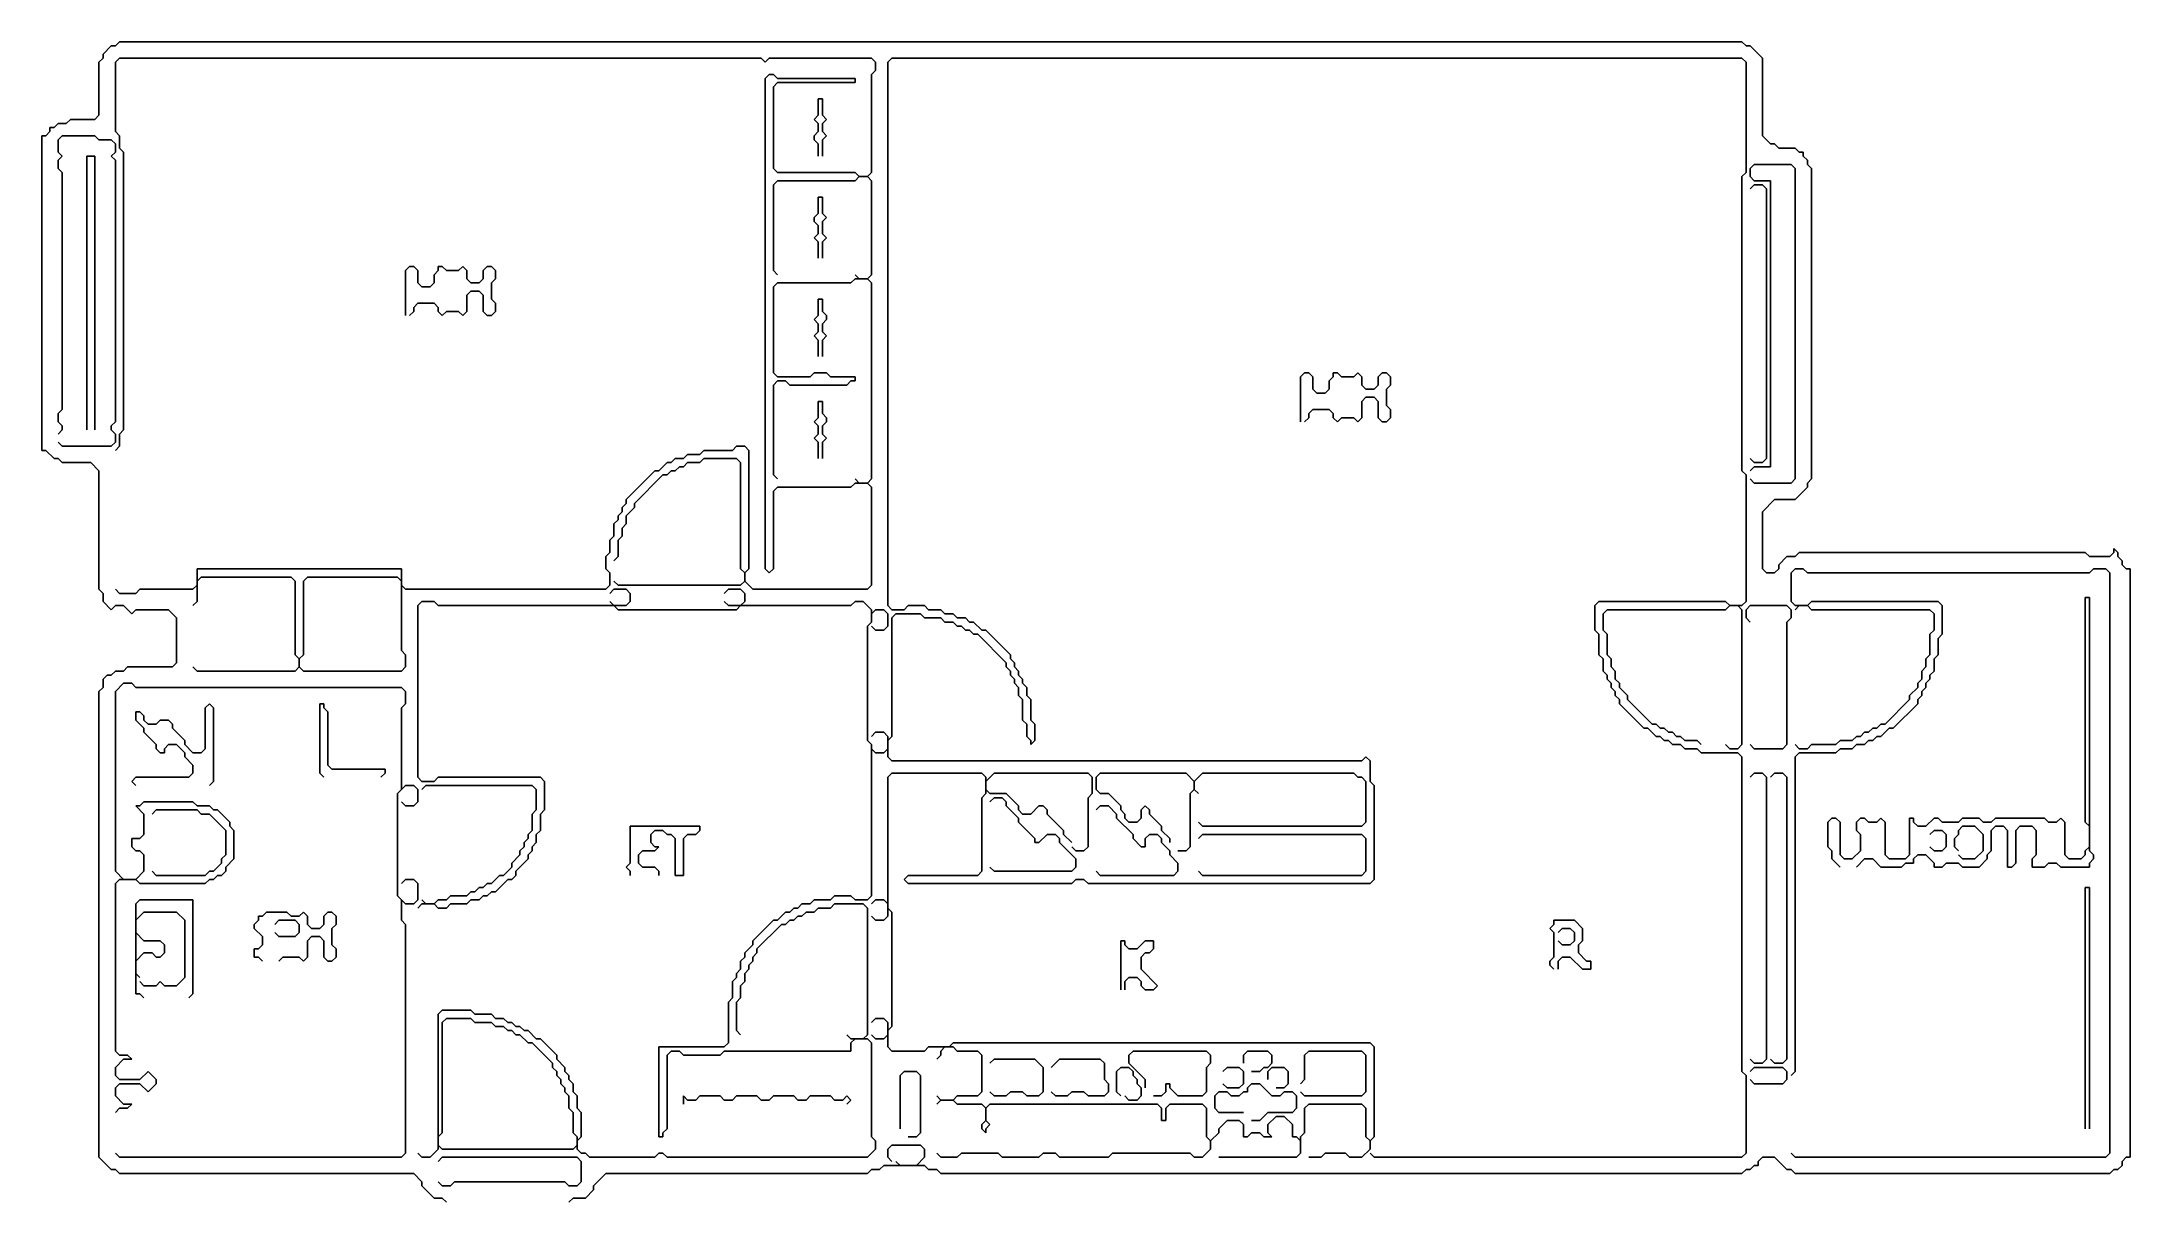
# Model space of a CAD drawing. Header units: metres. Extents: x 0 to 511, y 113 to 397.
import ezdxf

# ---------------------------------------------------------------- set-up
doc = ezdxf.new("R2010")
doc.units = ezdxf.units.M

msp = doc.modelspace()

# ---------------------------------------------------------------- linework, layer by layer
for p, q in [((15, 394), (17, 396)), ((15, 393), (15, 394)), ((17, 396), (18, 396)), ((18, 396), (19, 397)), ((19, 397), (416, 397)), ((416, 397), (417, 396)), ((417, 396), (418, 396)), ((418, 396), (421, 393)), ((14, 392), (15, 393)), ((14, 379), (14, 392)), ((19, 393), (18, 392)), ((18, 392), (18, 375)), ((176, 393), (19, 393)), ((177, 392), (176, 393)), ((178, 393), (177, 392)), ((177, 388), (178, 389)), ((203, 393), (178, 393)), ((178, 389), (179, 389)), ((179, 389), (180, 388)), ((204, 392), (203, 393)), ((203, 389), (204, 390)), ((203, 365), (203, 389)), ((204, 390), (204, 392)), ((208, 393), (207, 392)), ((207, 392), (207, 259)), ((416, 393), (208, 393)), ((417, 392), (416, 393)), ((417, 365), (417, 392)), ((421, 393), (421, 374)), ((177, 268), (177, 388)), ((180, 387), (179, 386)), ((179, 386), (179, 366)), ((180, 388), (199, 388)), ((199, 387), (180, 387)), ((199, 388), (199, 387)), ((13, 378), (14, 379)), ((189, 378), (190, 379)), ((190, 379), (190, 383)), ((190, 383), (191, 383)), ((191, 383), (191, 379)), ((191, 379), (192, 378)), ((0, 297), (0, 374)), ((0, 374), (1, 374)), ((1, 374), (2, 375)), ((2, 375), (2, 376)), ((2, 376), (3, 376)), ((3, 376), (4, 377)), ((4, 377), (6, 377)), ((5, 374), (4, 373)), ((13, 374), (5, 374)), ((6, 377), (7, 378)), ((7, 378), (13, 378)), ((14, 373), (13, 374)), ((18, 375), (19, 374)), ((19, 374), (19, 371)), ((190, 377), (189, 378)), ((189, 374), (190, 375)), ((189, 373), (189, 374)), ((190, 375), (190, 377)), ((192, 378), (191, 377)), ((191, 377), (191, 375)), ((191, 375), (192, 374)), ((192, 374), (191, 373)), ((421, 374), (423, 372)), ((4, 373), (4, 370)), ((4, 370), (5, 369)), ((5, 369), (4, 368)), ((4, 368), (4, 366)), ((11, 302), (11, 369)), ((11, 369), (13, 369)), ((13, 369), (13, 302)), ((17, 373), (14, 373)), ((18, 372), (17, 373)), ((17, 369), (18, 370)), ((18, 368), (17, 369)), ((18, 370), (18, 372)), ((18, 304), (18, 368)), ((19, 371), (20, 370)), ((20, 370), (20, 302)), ((190, 372), (189, 373)), ((190, 369), (190, 372)), ((191, 373), (191, 369)), ((423, 372), (424, 372)), ((424, 372), (425, 371)), ((425, 371), (429, 371)), ((429, 371), (430, 370)), ((430, 370), (431, 370)), ((431, 370), (431, 369)), ((431, 369), (432, 368)), ((432, 368), (432, 367)), ((4, 366), (5, 365)), ((5, 365), (5, 307)), ((179, 366), (180, 365)), ((180, 363), (179, 362)), ((180, 365), (199, 365)), ((199, 363), (180, 363)), ((199, 365), (200, 364)), ((200, 364), (199, 363)), ((202, 364), (200, 364)), ((200, 364), (202, 364)), ((202, 364), (203, 365)), ((203, 363), (202, 364)), ((203, 340), (203, 363)), ((416, 364), (417, 365)), ((416, 292), (416, 364)), ((419, 367), (418, 366)), ((418, 366), (418, 364)), ((418, 364), (419, 363)), ((428, 367), (419, 367)), ((419, 363), (423, 363)), ((423, 363), (423, 293)), ((429, 366), (428, 367)), ((429, 290), (429, 366)), ((432, 367), (433, 366)), ((433, 366), (433, 290)), ((179, 362), (179, 341)), ((190, 355), (190, 359)), ((190, 359), (191, 359)), ((191, 359), (191, 355)), ((419, 362), (418, 361)), ((421, 362), (419, 362)), ((422, 361), (421, 362)), ((422, 295), (422, 361)), ((189, 354), (190, 355)), ((189, 353), (189, 354)), ((190, 352), (189, 353)), ((191, 355), (192, 354)), ((192, 354), (191, 353)), ((191, 353), (191, 350)), ((189, 349), (190, 350)), ((190, 348), (189, 349)), ((190, 350), (190, 352)), ((190, 344), (190, 348)), ((191, 350), (192, 349)), ((192, 349), (191, 348)), ((191, 348), (191, 344)), ((89, 341), (90, 342)), ((89, 330), (89, 341)), ((90, 342), (91, 342)), ((91, 342), (92, 341)), ((92, 341), (92, 338)), ((92, 338), (93, 337)), ((95, 337), (96, 338)), ((96, 340), (97, 341)), ((96, 338), (96, 340)), ((97, 341), (97, 342)), ((97, 342), (98, 342)), ((98, 342), (99, 341)), ((99, 341), (102, 341)), ((102, 341), (103, 342)), ((103, 342), (104, 341)), ((104, 341), (104, 339)), ((104, 339), (105, 338)), ((105, 338), (107, 338)), ((107, 338), (108, 339)), ((108, 341), (109, 342)), ((108, 339), (108, 341)), ((109, 342), (110, 342)), ((110, 342), (111, 341)), ((111, 339), (110, 338)), ((110, 338), (110, 334)), ((111, 341), (111, 339)), ((179, 341), (180, 340)), ((180, 338), (179, 337)), ((198, 338), (180, 338)), ((199, 339), (198, 338)), ((199, 340), (200, 339)), ((202, 339), (199, 339)), ((200, 339), (202, 339)), ((202, 339), (203, 340)), ((203, 338), (202, 339)), ((203, 290), (203, 338)), ((92, 333), (91, 332)), ((96, 333), (92, 333)), ((93, 337), (95, 337)), ((97, 332), (96, 333)), ((105, 336), (104, 335)), ((104, 335), (104, 331)), ((107, 336), (105, 336)), ((108, 335), (107, 336)), ((108, 331), (108, 335)), ((110, 334), (111, 333)), ((111, 333), (111, 331)), ((179, 337), (179, 316)), ((190, 330), (190, 334)), ((190, 334), (191, 334)), ((191, 334), (191, 331)), ((91, 331), (90, 330)), ((91, 332), (91, 331)), ((97, 331), (97, 332)), ((98, 330), (97, 331)), ((99, 331), (98, 330)), ((102, 331), (99, 331)), ((103, 330), (102, 331)), ((104, 331), (103, 330)), ((109, 330), (108, 331)), ((110, 330), (109, 330)), ((111, 331), (110, 330)), ((189, 329), (190, 330)), ((190, 328), (189, 329)), ((190, 326), (190, 328)), ((191, 331), (192, 330)), ((192, 329), (191, 328)), ((191, 328), (191, 326)), ((192, 330), (192, 329)), ((189, 325), (190, 326)), ((190, 324), (189, 325)), ((190, 320), (190, 324)), ((191, 326), (192, 325)), ((192, 325), (191, 324)), ((191, 324), (191, 320)), ((179, 316), (180, 315)), ((180, 314), (179, 313)), ((179, 313), (179, 291)), ((180, 315), (188, 315)), ((182, 314), (180, 314)), ((183, 313), (182, 314)), ((197, 313), (183, 313)), ((188, 315), (189, 316)), ((189, 316), (192, 316)), ((192, 316), (193, 315)), ((193, 315), (199, 315)), ((198, 314), (197, 313)), ((199, 314), (198, 314)), ((199, 315), (199, 314)), ((308, 315), (309, 316)), ((308, 304), (308, 315)), ((309, 316), (310, 316)), ((310, 316), (311, 315)), ((311, 315), (311, 312)), ((311, 312), (312, 311)), ((314, 311), (315, 312)), ((315, 314), (316, 315)), ((315, 312), (315, 314)), ((316, 315), (316, 316)), ((316, 316), (317, 316)), ((317, 316), (318, 315)), ((318, 315), (321, 315)), ((321, 315), (322, 316)), ((322, 316), (323, 315)), ((323, 315), (323, 313)), ((323, 313), (324, 312)), ((324, 312), (326, 312)), ((326, 312), (327, 313)), ((327, 315), (328, 316)), ((327, 313), (327, 315)), ((328, 316), (329, 316)), ((329, 316), (330, 315)), ((330, 313), (329, 312)), ((329, 312), (329, 308)), ((330, 315), (330, 313)), ((5, 307), (4, 306)), ((190, 305), (190, 309)), ((190, 309), (191, 309)), ((191, 309), (191, 306)), ((311, 307), (310, 306)), ((315, 307), (311, 307)), ((312, 311), (314, 311)), ((316, 306), (315, 307)), ((324, 310), (323, 309)), ((323, 309), (323, 305)), ((326, 310), (324, 310)), ((327, 309), (326, 310)), ((327, 305), (327, 309)), ((329, 308), (330, 307)), ((330, 307), (330, 305)), ((4, 306), (4, 304)), ((4, 304), (5, 303)), ((5, 302), (4, 301)), ((5, 303), (5, 302)), ((17, 303), (18, 304)), ((17, 302), (17, 303)), ((18, 301), (17, 302)), ((20, 302), (19, 301)), ((189, 304), (190, 305)), ((190, 303), (189, 304)), ((190, 301), (190, 303)), ((191, 306), (192, 305)), ((192, 304), (191, 303)), ((191, 303), (191, 301)), ((192, 305), (192, 304)), ((310, 305), (309, 304)), ((310, 306), (310, 305)), ((316, 305), (316, 306)), ((317, 304), (316, 305)), ((318, 305), (317, 304)), ((321, 305), (318, 305)), ((322, 304), (321, 305)), ((323, 305), (322, 304)), ((328, 304), (327, 305)), ((329, 304), (328, 304)), ((330, 305), (329, 304)), ((1, 297), (0, 297)), ((3, 295), (1, 297)), ((4, 299), (5, 298)), ((5, 298), (17, 298)), ((17, 298), (18, 299)), ((18, 299), (18, 301)), ((19, 298), (18, 297)), ((19, 301), (19, 298)), ((161, 296), (162, 297)), ((162, 297), (169, 297)), ((169, 297), (170, 298)), ((170, 298), (172, 298)), ((172, 298), (173, 297)), ((173, 297), (173, 268)), ((189, 300), (190, 301)), ((190, 299), (189, 300)), ((190, 295), (190, 299)), ((191, 301), (192, 300)), ((192, 300), (191, 299)), ((191, 299), (191, 295)), ((4, 295), (3, 295)), ((5, 294), (4, 295)), ((12, 294), (5, 294)), ((14, 292), (12, 294)), ((14, 263), (14, 292)), ((143, 285), (150, 292)), ((150, 292), (151, 292)), ((151, 292), (153, 294)), ((153, 294), (154, 294)), ((154, 292), (153, 291)), ((154, 294), (155, 295)), ((155, 292), (154, 292)), ((155, 295), (157, 295)), ((156, 293), (155, 292)), ((157, 293), (156, 293)), ((157, 295), (158, 296)), ((158, 294), (157, 293)), ((158, 296), (161, 296)), ((161, 294), (158, 294)), ((162, 295), (161, 294)), ((170, 295), (162, 295)), ((171, 294), (170, 295)), ((171, 268), (171, 294)), ((417, 291), (416, 292)), ((418, 295), (419, 294)), ((419, 293), (418, 292)), ((419, 294), (421, 294)), ((423, 293), (419, 293)), ((421, 294), (422, 295)), ((152, 291), (145, 284)), ((153, 291), (152, 291)), ((179, 291), (180, 290)), ((180, 288), (179, 287)), ((179, 287), (179, 268)), ((198, 288), (180, 288)), ((199, 289), (198, 288)), ((199, 290), (200, 289)), ((202, 289), (199, 289)), ((200, 289), (202, 289)), ((202, 289), (203, 290)), ((203, 288), (202, 289)), ((203, 264), (203, 288)), ((417, 260), (417, 291)), ((418, 290), (419, 289)), ((419, 289), (428, 289)), ((428, 289), (429, 290)), ((432, 288), (429, 285)), ((433, 290), (432, 289)), ((432, 289), (432, 288)), ((141, 281), (142, 282)), ((142, 283), (143, 284)), ((142, 282), (142, 283)), ((143, 284), (143, 285)), ((145, 283), (143, 281)), ((145, 284), (145, 283)), ((424, 285), (421, 282)), ((421, 282), (421, 268)), ((429, 285), (424, 285)), ((139, 275), (140, 276)), ((140, 279), (141, 280)), ((140, 276), (140, 279)), ((141, 280), (141, 281)), ((142, 276), (141, 275)), ((143, 279), (142, 278)), ((142, 278), (142, 276)), ((143, 281), (143, 279)), ((138, 271), (139, 272)), ((138, 268), (138, 271)), ((139, 272), (139, 275)), ((141, 271), (140, 270)), ((141, 275), (141, 271)), ((425, 269), (427, 271)), ((427, 271), (429, 271)), ((429, 271), (430, 272)), ((430, 272), (500, 272)), ((500, 272), (501, 271)), ((501, 271), (506, 271)), ((506, 271), (507, 272)), ((507, 272), (507, 273)), ((507, 273), (508, 272)), ((508, 272), (508, 271)), ((508, 271), (509, 270)), ((38, 264), (38, 268)), ((38, 268), (88, 268)), ((39, 266), (38, 265)), ((61, 266), (39, 266)), ((62, 265), (61, 266)), ((65, 266), (64, 265)), ((87, 266), (65, 266)), ((88, 265), (87, 266)), ((88, 268), (88, 264)), ((139, 267), (138, 268)), ((139, 264), (139, 267)), ((172, 267), (171, 268)), ((173, 268), (172, 267)), ((172, 265), (172, 267)), ((172, 267), (172, 265)), ((178, 267), (177, 268)), ((179, 268), (178, 267)), ((421, 268), (422, 267)), ((422, 267), (424, 267)), ((424, 267), (425, 268)), ((425, 268), (425, 269)), ((429, 268), (428, 267)), ((428, 267), (428, 260)), ((431, 268), (429, 268)), ((432, 267), (431, 268)), ((501, 267), (432, 267)), ((502, 268), (501, 267)), ((505, 268), (502, 268)), ((506, 267), (505, 268)), ((506, 125), (506, 267)), ((509, 270), (509, 269)), ((509, 269), (510, 268)), ((510, 268), (511, 268)), ((511, 268), (511, 124)), ((15, 262), (14, 263)), ((15, 260), (15, 262)), ((18, 263), (19, 262)), ((19, 262), (23, 262)), ((23, 262), (24, 263)), ((24, 263), (37, 263)), ((37, 263), (38, 264)), ((38, 265), (38, 260)), ((62, 247), (62, 265)), ((64, 265), (64, 247)), ((88, 248), (88, 265)), ((88, 264), (89, 263)), ((89, 263), (138, 263)), ((138, 263), (139, 264)), ((140, 263), (139, 262)), ((140, 265), (141, 264)), ((143, 263), (140, 263)), ((141, 264), (171, 264)), ((144, 262), (143, 263)), ((144, 260), (144, 262)), ((168, 263), (167, 262)), ((171, 263), (168, 263)), ((171, 264), (172, 265)), ((172, 262), (171, 263)), ((172, 265), (174, 263)), ((172, 260), (172, 262)), ((174, 263), (202, 263)), ((202, 263), (203, 264)), ((500, 206), (500, 261)), ((500, 261), (501, 261)), ((501, 261), (501, 199)), ((17, 258), (15, 260)), ((18, 259), (17, 258)), ((20, 259), (18, 259)), ((22, 257), (20, 259)), ((23, 258), (22, 257)), ((31, 258), (23, 258)), ((33, 256), (31, 258)), ((33, 245), (33, 256)), ((38, 260), (37, 259)), ((93, 260), (92, 259)), ((92, 259), (92, 217)), ((96, 260), (93, 260)), ((97, 259), (96, 260)), ((140, 259), (97, 259)), ((139, 260), (140, 259)), ((140, 259), (143, 259)), ((141, 258), (140, 259)), ((170, 258), (141, 258)), ((143, 259), (144, 260)), ((167, 260), (168, 259)), ((168, 259), (171, 259)), ((171, 259), (170, 258)), ((171, 259), (172, 260)), ((198, 259), (171, 259)), ((199, 260), (198, 259)), ((201, 260), (199, 260)), ((203, 258), (201, 260)), ((204, 258), (203, 257)), ((203, 255), (203, 258)), ((206, 258), (204, 258)), ((207, 257), (206, 258)), ((207, 259), (208, 258)), ((207, 254), (207, 257)), ((208, 258), (211, 258)), ((209, 257), (208, 256)), ((208, 256), (208, 227)), ((215, 257), (209, 257)), ((211, 258), (212, 259)), ((212, 259), (216, 259)), ((216, 256), (215, 257)), ((216, 259), (217, 258)), ((220, 256), (216, 256)), ((217, 258), (220, 258)), ((220, 258), (221, 257)), ((221, 255), (220, 256)), ((221, 257), (223, 257)), ((223, 257), (224, 256)), ((224, 256), (226, 256)), ((226, 256), (227, 255)), ((380, 259), (381, 260)), ((380, 253), (380, 259)), ((381, 260), (412, 260)), ((383, 258), (382, 257)), ((382, 257), (382, 253)), ((412, 258), (383, 258)), ((412, 260), (413, 259)), ((413, 259), (412, 258)), ((415, 259), (413, 259)), ((413, 259), (416, 259)), ((416, 258), (415, 259)), ((416, 259), (417, 260)), ((416, 225), (416, 258)), ((418, 259), (417, 258)), ((417, 258), (417, 256)), ((417, 256), (418, 255)), ((427, 259), (418, 259)), ((428, 258), (427, 259)), ((427, 255), (428, 256)), ((428, 260), (429, 259)), ((428, 256), (428, 258)), ((430, 259), (429, 258)), ((429, 259), (432, 259)), ((432, 259), (430, 259)), ((432, 259), (433, 260)), ((433, 258), (432, 259)), ((433, 260), (464, 260)), ((462, 258), (433, 258)), ((463, 257), (462, 258)), ((463, 253), (463, 257)), ((464, 260), (465, 259)), ((465, 259), (465, 252)), ((202, 254), (203, 255)), ((202, 226), (202, 254)), ((203, 254), (204, 253)), ((204, 253), (206, 253)), ((206, 253), (207, 254)), ((223, 255), (221, 255)), ((224, 254), (223, 255)), ((225, 254), (224, 254)), ((226, 253), (225, 254)), ((227, 253), (226, 253)), ((227, 255), (228, 255)), ((228, 252), (227, 253)), ((228, 255), (230, 253)), ((229, 252), (228, 252)), ((236, 245), (229, 252)), ((230, 253), (231, 253)), ((231, 253), (237, 247)), ((381, 252), (380, 253)), ((381, 247), (381, 252)), ((382, 253), (383, 252)), ((383, 252), (383, 247)), ((427, 225), (427, 255)), ((462, 252), (463, 253)), ((462, 247), (462, 252)), ((465, 252), (464, 251)), ((464, 251), (464, 247)), ((63, 246), (62, 247)), ((64, 247), (63, 246)), ((63, 244), (63, 246)), ((89, 247), (88, 248)), ((89, 244), (89, 247)), ((237, 247), (237, 246)), ((237, 246), (238, 245)), ((382, 246), (381, 247)), ((382, 243), (382, 246)), ((383, 247), (384, 246)), ((384, 246), (384, 244)), ((461, 246), (462, 247)), ((461, 244), (461, 246)), ((464, 247), (463, 246)), ((463, 246), (463, 243)), ((15, 241), (16, 242)), ((15, 239), (15, 241)), ((16, 242), (17, 242)), ((17, 242), (18, 243)), ((18, 243), (20, 243)), ((20, 243), (21, 244)), ((21, 244), (32, 244)), ((32, 244), (33, 245)), ((37, 244), (38, 243)), ((38, 243), (62, 243)), ((62, 243), (63, 244)), ((63, 244), (64, 243)), ((64, 243), (88, 243)), ((88, 243), (89, 244)), ((236, 244), (236, 245)), ((237, 243), (236, 244)), ((237, 242), (237, 243)), ((238, 241), (237, 242)), ((238, 245), (238, 244)), ((238, 244), (239, 243)), ((238, 240), (238, 241)), ((239, 243), (239, 242)), ((239, 242), (240, 241)), ((240, 241), (240, 240)), ((383, 242), (382, 243)), ((383, 241), (383, 242)), ((384, 240), (383, 241)), ((384, 244), (385, 243)), ((385, 243), (385, 241)), ((385, 241), (386, 240)), ((459, 240), (460, 241)), ((460, 243), (461, 244)), ((460, 241), (460, 243)), ((462, 241), (461, 240)), ((463, 243), (462, 242)), ((462, 242), (462, 241)), ((14, 238), (15, 239)), ((14, 124), (14, 238)), ((20, 240), (18, 238)), ((18, 238), (18, 194)), ((22, 240), (20, 240)), ((23, 239), (22, 240)), ((88, 239), (23, 239)), ((89, 238), (88, 239)), ((89, 235), (89, 238)), ((239, 239), (238, 240)), ((239, 237), (239, 239)), ((240, 236), (239, 237)), ((240, 240), (241, 239)), ((240, 231), (240, 236)), ((241, 239), (241, 237)), ((241, 237), (242, 236)), ((242, 236), (242, 231)), ((384, 239), (384, 240)), ((385, 238), (384, 239)), ((385, 237), (385, 238)), ((386, 236), (385, 237)), ((386, 240), (386, 239)), ((386, 239), (388, 237)), ((386, 235), (386, 236)), ((388, 237), (388, 236)), ((388, 236), (394, 230)), ((451, 230), (457, 236)), ((457, 237), (459, 239)), ((457, 236), (457, 237)), ((459, 239), (459, 240)), ((460, 237), (459, 236)), ((459, 236), (459, 235)), ((461, 239), (460, 238)), ((460, 238), (460, 237)), ((461, 240), (461, 239)), ((23, 231), (23, 233)), ((23, 233), (24, 233)), ((25, 229), (23, 231)), ((24, 233), (25, 232)), ((25, 232), (25, 231)), ((25, 231), (26, 230)), ((26, 230), (28, 230)), ((28, 230), (29, 231)), ((29, 231), (31, 231)), ((31, 231), (32, 230)), ((32, 230), (32, 229)), ((40, 234), (41, 235)), ((40, 224), (40, 234)), ((41, 235), (42, 234)), ((42, 234), (42, 216)), ((68, 218), (68, 235)), ((68, 235), (69, 235)), ((69, 235), (69, 234)), ((69, 234), (70, 233)), ((70, 233), (70, 220)), ((88, 234), (89, 235)), ((88, 214), (88, 234)), ((241, 230), (240, 231)), ((241, 227), (241, 230)), ((242, 231), (243, 230)), ((243, 230), (243, 226)), ((392, 229), (386, 235)), ((394, 230), (395, 230)), ((395, 230), (396, 229)), ((449, 229), (450, 230)), ((450, 230), (451, 230)), ((459, 235), (453, 229)), ((25, 228), (25, 229)), ((28, 225), (25, 228)), ((28, 224), (28, 225)), ((31, 225), (30, 224)), ((33, 225), (31, 225)), ((32, 229), (35, 226)), ((35, 223), (33, 225)), ((35, 226), (35, 225)), ((35, 225), (37, 223)), ((203, 225), (202, 226)), ((204, 228), (203, 227)), ((203, 188), (203, 225)), ((206, 228), (204, 228)), ((207, 227), (206, 228)), ((207, 224), (207, 227)), ((208, 227), (207, 226)), ((207, 226), (207, 222)), ((242, 226), (241, 227)), ((243, 226), (242, 225)), ((242, 225), (242, 226)), ((393, 229), (392, 229)), ((395, 227), (393, 229)), ((396, 227), (395, 227)), ((396, 229), (397, 229)), ((397, 226), (396, 227)), ((397, 229), (398, 228)), ((398, 226), (397, 226)), ((398, 228), (399, 228)), ((399, 225), (398, 226)), ((399, 228), (400, 227)), ((401, 225), (399, 225)), ((400, 227), (401, 227)), ((401, 227), (402, 226)), ((402, 224), (401, 225)), ((402, 226), (405, 226)), ((405, 226), (406, 225)), ((412, 225), (413, 224)), ((415, 224), (416, 225)), ((418, 225), (419, 224)), ((426, 224), (427, 225)), ((429, 225), (430, 224)), ((432, 224), (433, 225)), ((433, 225), (439, 225)), ((439, 225), (440, 226)), ((440, 226), (443, 226)), ((443, 226), (444, 227)), ((444, 225), (443, 224)), ((444, 227), (445, 227)), ((446, 225), (444, 225)), ((445, 227), (446, 228)), ((446, 228), (447, 228)), ((447, 226), (446, 225)), ((447, 228), (448, 229)), ((448, 226), (447, 226)), ((448, 229), (449, 229)), ((449, 227), (448, 226)), ((450, 227), (449, 227)), ((452, 229), (450, 227)), ((453, 229), (452, 229)), ((29, 223), (28, 224)), ((30, 223), (29, 223)), ((30, 224), (30, 223)), ((35, 222), (35, 223)), ((37, 220), (35, 222)), ((37, 223), (39, 223)), ((37, 218), (37, 220)), ((39, 223), (40, 224)), ((70, 220), (71, 219)), ((203, 224), (204, 223)), ((204, 223), (206, 223)), ((206, 223), (207, 224)), ((207, 222), (208, 221)), ((208, 221), (323, 221)), ((323, 221), (324, 222)), ((324, 222), (325, 221)), ((325, 221), (325, 216)), ((405, 224), (402, 224)), ((406, 223), (405, 224)), ((415, 223), (406, 223)), ((413, 224), (415, 224)), ((416, 222), (415, 223)), ((416, 145), (416, 222)), ((419, 224), (426, 224)), ((430, 223), (429, 222)), ((429, 222), (429, 145)), ((430, 224), (432, 224)), ((439, 223), (430, 223)), ((440, 224), (439, 223)), ((443, 224), (440, 224)), ((22, 216), (23, 217)), ((23, 215), (22, 216)), ((23, 217), (36, 217)), ((36, 217), (37, 218)), ((42, 216), (41, 215)), ((69, 217), (68, 218)), ((71, 219), (84, 219)), ((84, 218), (83, 217)), ((84, 219), (84, 218)), ((89, 215), (88, 214)), ((91, 215), (89, 215)), ((92, 214), (91, 215)), ((92, 217), (93, 216)), ((93, 216), (96, 216)), ((94, 215), (93, 214)), ((120, 215), (94, 215)), ((96, 216), (97, 217)), ((97, 217), (122, 217)), ((121, 214), (120, 215)), ((122, 217), (123, 216)), ((123, 216), (123, 209)), ((208, 218), (207, 217)), ((207, 217), (207, 185)), ((230, 218), (208, 218)), ((231, 217), (230, 218)), ((233, 218), (231, 216)), ((231, 213), (231, 217)), ((231, 216), (231, 214)), ((256, 218), (233, 218)), ((257, 217), (256, 218)), ((257, 213), (257, 217)), ((259, 218), (258, 217)), ((258, 217), (258, 214)), ((280, 218), (259, 218)), ((282, 216), (280, 218)), ((284, 218), (282, 216)), ((282, 216), (282, 214)), ((282, 214), (282, 216)), ((321, 218), (284, 218)), ((322, 217), (321, 218)), ((323, 217), (322, 217)), ((324, 216), (323, 217)), ((324, 206), (324, 216)), ((325, 216), (326, 215)), ((326, 215), (326, 192)), ((419, 218), (418, 217)), ((421, 218), (419, 218)), ((422, 217), (421, 218)), ((422, 148), (422, 217)), ((424, 218), (423, 217)), ((426, 218), (424, 218)), ((427, 217), (426, 218)), ((427, 148), (427, 217)), ((25, 208), (23, 210)), ((23, 210), (24, 210)), ((24, 210), (25, 211)), ((25, 211), (37, 211)), ((37, 211), (38, 210)), ((38, 210), (41, 210)), ((41, 210), (42, 209)), ((87, 213), (88, 214)), ((87, 188), (87, 213)), ((88, 211), (89, 210)), ((89, 210), (91, 210)), ((91, 210), (92, 211)), ((92, 211), (92, 214)), ((121, 209), (121, 214)), ((230, 212), (231, 213)), ((230, 194), (230, 212)), ((231, 214), (232, 213)), ((232, 213), (236, 213)), ((233, 212), (232, 211)), ((235, 212), (233, 212)), ((236, 211), (235, 212)), ((236, 213), (239, 210)), ((236, 210), (236, 211)), ((239, 207), (236, 210)), ((239, 210), (239, 209)), ((242, 208), (244, 210)), ((244, 210), (245, 210)), ((245, 210), (246, 209)), ((256, 212), (257, 213)), ((256, 200), (256, 212)), ((258, 214), (259, 213)), ((259, 210), (258, 209)), ((259, 213), (261, 213)), ((261, 210), (259, 210)), ((261, 213), (264, 210)), ((263, 208), (261, 210)), ((264, 210), (264, 209)), ((269, 209), (270, 210)), ((270, 210), (271, 209)), ((281, 213), (282, 214)), ((281, 200), (281, 213)), ((282, 214), (283, 213)), ((25, 203), (25, 208)), ((28, 209), (27, 208)), ((38, 209), (28, 209)), ((39, 208), (38, 209)), ((41, 208), (39, 208)), ((45, 204), (41, 208)), ((42, 209), (43, 209)), ((43, 209), (46, 206)), ((46, 206), (46, 205)), ((46, 205), (47, 204)), ((120, 208), (121, 209)), ((120, 204), (120, 208)), ((123, 209), (122, 208)), ((122, 208), (122, 204)), ((144, 196), (144, 205)), ((144, 205), (161, 205)), ((161, 205), (161, 204)), ((239, 209), (240, 208)), ((239, 206), (239, 207)), ((243, 202), (239, 206)), ((240, 208), (242, 208)), ((246, 209), (246, 208)), ((246, 208), (250, 204)), ((263, 207), (263, 208)), ((267, 203), (263, 207)), ((264, 209), (265, 208)), ((265, 208), (265, 207)), ((265, 207), (266, 206)), ((266, 206), (268, 206)), ((268, 206), (269, 207)), ((269, 207), (269, 209)), ((271, 209), (271, 208)), ((271, 208), (274, 205)), ((274, 205), (274, 204)), ((283, 206), (284, 205)), ((284, 205), (323, 205)), ((323, 205), (324, 206)), ((437, 206), (438, 207)), ((437, 200), (437, 206)), ((438, 207), (439, 207)), ((439, 207), (440, 206)), ((440, 206), (440, 198)), ((444, 206), (445, 207)), ((444, 204), (444, 206)), ((445, 207), (446, 207)), ((446, 207), (447, 206)), ((447, 206), (449, 206)), ((449, 206), (450, 207)), ((450, 207), (451, 206)), ((451, 206), (451, 198)), ((457, 198), (457, 207)), ((457, 207), (458, 207)), ((458, 207), (458, 206)), ((458, 206), (459, 205)), ((459, 205), (461, 205)), ((461, 205), (463, 207)), ((463, 207), (464, 207)), ((464, 207), (465, 206)), ((465, 206), (469, 206)), ((469, 206), (470, 207)), ((470, 205), (469, 204)), ((470, 207), (474, 207)), ((473, 205), (470, 205)), ((475, 203), (473, 205)), ((474, 207), (475, 206)), ((475, 206), (477, 206)), ((477, 206), (478, 207)), ((478, 205), (477, 204)), ((478, 207), (490, 207)), ((480, 205), (478, 205)), ((481, 204), (480, 205)), ((484, 205), (483, 204)), ((487, 205), (484, 205)), ((488, 204), (487, 205)), ((490, 207), (491, 206)), ((491, 206), (493, 206)), ((493, 206), (494, 207)), ((494, 207), (495, 206)), ((495, 206), (495, 198)), ((501, 205), (500, 206)), ((501, 200), (501, 205)), ((22, 200), (22, 202)), ((22, 202), (24, 202)), ((23, 199), (22, 200)), ((24, 202), (25, 203)), ((45, 198), (45, 204)), ((47, 204), (47, 197)), ((117, 199), (118, 200)), ((118, 201), (119, 202)), ((118, 200), (118, 201)), ((119, 203), (120, 204)), ((119, 202), (119, 203)), ((121, 201), (120, 200)), ((120, 200), (120, 199)), ((122, 204), (121, 203)), ((121, 203), (121, 201)), ((150, 204), (149, 203)), ((149, 203), (149, 201)), ((149, 201), (150, 200)), ((152, 204), (150, 204)), ((150, 200), (151, 200)), ((151, 200), (150, 199)), ((153, 203), (152, 204)), ((154, 203), (153, 203)), ((155, 202), (154, 203)), ((155, 193), (155, 202)), ((158, 203), (157, 202)), ((157, 202), (157, 193)), ((160, 203), (158, 203)), ((161, 204), (160, 203)), ((243, 201), (243, 202)), ((244, 201), (243, 201)), ((246, 203), (244, 201)), ((248, 203), (246, 203)), ((249, 202), (248, 203)), ((249, 201), (249, 202)), ((253, 197), (249, 201)), ((250, 204), (250, 203)), ((250, 203), (252, 201)), ((252, 200), (253, 199)), ((255, 199), (256, 200)), ((267, 202), (267, 203)), ((269, 200), (267, 202)), ((270, 200), (269, 200)), ((271, 203), (270, 202)), ((270, 202), (270, 200)), ((273, 203), (271, 203)), ((274, 202), (273, 203)), ((274, 204), (276, 202)), ((274, 201), (274, 202)), ((276, 199), (274, 201)), ((276, 202), (276, 201)), ((280, 199), (281, 200)), ((284, 203), (283, 202)), ((323, 203), (284, 203)), ((324, 202), (323, 203)), ((324, 194), (324, 202)), ((438, 199), (437, 200)), ((445, 203), (444, 204)), ((445, 199), (445, 203)), ((463, 204), (462, 203)), ((462, 200), (463, 199)), ((465, 204), (463, 204)), ((466, 203), (465, 204)), ((465, 199), (466, 200)), ((466, 200), (466, 203)), ((469, 203), (468, 202)), ((468, 202), (468, 200)), ((468, 200), (469, 199)), ((469, 204), (469, 203)), ((475, 199), (475, 203)), ((477, 204), (477, 199)), ((481, 195), (481, 204)), ((483, 204), (483, 196)), ((488, 198), (488, 204)), ((500, 199), (501, 200)), ((24, 199), (23, 199)), ((25, 198), (24, 199)), ((25, 194), (25, 198)), ((42, 194), (44, 196)), ((44, 197), (45, 198)), ((44, 196), (44, 197)), ((47, 197), (45, 195)), ((45, 195), (45, 194)), ((113, 193), (115, 195)), ((115, 196), (117, 198)), ((115, 195), (115, 196)), ((119, 197), (116, 194)), ((117, 198), (117, 199)), ((120, 199), (119, 198)), ((119, 198), (119, 197)), ((143, 195), (144, 196)), ((144, 194), (143, 195)), ((147, 199), (146, 198)), ((146, 198), (146, 196)), ((146, 196), (147, 195)), ((150, 199), (147, 199)), ((147, 195), (150, 195)), ((150, 195), (151, 194)), ((232, 195), (233, 194)), ((252, 194), (253, 195)), ((253, 199), (255, 199)), ((253, 195), (253, 197)), ((276, 198), (276, 199)), ((278, 196), (276, 198)), ((278, 199), (280, 199)), ((278, 194), (278, 196)), ((438, 197), (438, 199)), ((440, 195), (438, 197)), ((440, 198), (441, 197)), ((441, 197), (443, 197)), ((443, 197), (445, 199)), ((446, 197), (444, 195)), ((448, 197), (446, 197)), ((450, 195), (448, 197)), ((455, 195), (450, 195)), ((451, 198), (452, 197)), ((452, 197), (456, 197)), ((456, 196), (455, 195)), ((456, 197), (457, 198)), ((458, 196), (456, 196)), ((459, 198), (458, 197)), ((458, 197), (458, 196)), ((461, 198), (459, 198)), ((463, 196), (461, 198)), ((463, 199), (465, 199)), ((463, 195), (463, 196)), ((465, 195), (463, 195)), ((466, 196), (465, 195)), ((469, 196), (466, 196)), ((469, 198), (470, 197)), ((470, 195), (469, 196)), ((470, 197), (473, 197)), ((474, 195), (470, 195)), ((473, 197), (475, 199)), ((476, 197), (474, 195)), ((477, 199), (476, 198)), ((476, 198), (476, 197)), ((482, 195), (481, 195)), ((483, 196), (482, 195)), ((487, 197), (488, 198)), ((487, 195), (487, 197)), ((490, 195), (487, 195)), ((491, 196), (490, 195)), ((493, 196), (491, 196)), ((494, 195), (493, 196)), ((501, 195), (494, 195)), ((495, 198), (496, 197)), ((496, 197), (499, 197)), ((499, 197), (500, 198)), ((500, 198), (500, 199)), ((501, 199), (502, 198)), ((502, 197), (501, 196)), ((501, 196), (501, 195)), ((502, 198), (502, 197)), ((18, 194), (20, 192)), ((19, 192), (18, 191)), ((18, 191), (18, 150)), ((23, 192), (19, 192)), ((20, 192), (23, 192)), ((23, 192), (25, 194)), ((24, 191), (23, 192)), ((40, 191), (24, 191)), ((27, 194), (28, 193)), ((28, 193), (40, 193)), ((40, 193), (41, 194)), ((41, 192), (40, 191)), ((41, 194), (42, 194)), ((42, 192), (41, 192)), ((43, 193), (42, 192)), ((44, 193), (43, 193)), ((45, 194), (44, 193)), ((89, 192), (88, 191)), ((91, 192), (89, 192)), ((92, 191), (91, 192)), ((92, 187), (92, 191)), ((106, 189), (107, 190)), ((107, 190), (108, 190)), ((108, 190), (109, 191)), ((109, 191), (110, 191)), ((110, 191), (112, 193)), ((114, 192), (111, 189)), ((112, 193), (113, 193)), ((115, 192), (114, 192)), ((116, 193), (115, 192)), ((116, 194), (116, 193)), ((144, 193), (144, 194)), ((151, 194), (151, 193)), ((157, 193), (155, 193)), ((211, 192), (212, 193)), ((212, 191), (211, 192)), ((212, 193), (229, 193)), ((252, 191), (212, 191)), ((229, 193), (230, 194)), ((233, 194), (252, 194)), ((253, 192), (252, 191)), ((255, 192), (253, 192)), ((256, 191), (255, 192)), ((325, 191), (256, 191)), ((258, 194), (259, 193)), ((259, 193), (277, 193)), ((277, 193), (278, 194)), ((283, 194), (284, 193)), ((284, 193), (323, 193)), ((323, 193), (324, 194)), ((326, 192), (325, 191)), ((500, 131), (500, 190)), ((500, 190), (501, 190)), ((501, 190), (501, 131)), ((23, 186), (24, 187)), ((23, 164), (23, 186)), ((25, 184), (23, 182)), ((24, 187), (37, 187)), ((33, 184), (25, 184)), ((35, 182), (33, 184)), ((37, 187), (37, 164)), ((54, 183), (55, 184)), ((55, 184), (60, 184)), ((60, 184), (61, 183)), ((63, 183), (64, 184)), ((64, 184), (65, 183)), ((69, 183), (70, 184)), ((70, 184), (71, 184)), ((71, 184), (72, 183)), ((88, 187), (87, 188)), ((88, 187), (89, 186)), ((88, 182), (88, 187)), ((89, 186), (91, 186)), ((91, 186), (92, 187)), ((93, 186), (92, 185)), ((93, 187), (94, 186)), ((96, 186), (93, 186)), ((94, 186), (96, 186)), ((96, 186), (97, 187)), ((97, 185), (96, 186)), ((97, 187), (99, 187)), ((99, 185), (97, 185)), ((99, 187), (100, 188)), ((100, 186), (99, 185)), ((100, 188), (104, 188)), ((104, 186), (100, 186)), ((104, 188), (105, 189)), ((105, 187), (104, 186)), ((105, 189), (106, 189)), ((107, 187), (105, 187)), ((108, 188), (107, 187)), ((109, 188), (108, 188)), ((110, 189), (109, 188)), ((111, 189), (110, 189)), ((180, 182), (182, 184)), ((182, 184), (183, 184)), ((183, 184), (184, 185)), ((184, 185), (185, 185)), ((185, 185), (186, 186)), ((186, 186), (188, 186)), ((187, 184), (186, 183)), ((189, 184), (187, 184)), ((188, 186), (189, 187)), ((189, 187), (193, 187)), ((190, 185), (189, 184)), ((193, 185), (190, 185)), ((193, 187), (194, 188)), ((194, 186), (193, 185)), ((194, 188), (198, 188)), ((201, 186), (194, 186)), ((198, 188), (199, 187)), ((199, 187), (202, 187)), ((202, 185), (201, 186)), ((202, 187), (203, 188)), ((202, 154), (202, 185)), ((204, 187), (203, 186)), ((206, 187), (204, 187)), ((207, 186), (206, 187)), ((207, 183), (207, 186)), ((207, 185), (208, 184)), ((208, 184), (208, 156)), ((23, 182), (23, 179)), ((23, 179), (25, 177)), ((35, 168), (35, 182)), ((52, 181), (53, 182)), ((52, 180), (52, 181)), ((54, 178), (52, 180)), ((53, 182), (53, 183)), ((53, 183), (54, 183)), ((58, 182), (57, 181)), ((57, 179), (58, 178)), ((62, 182), (58, 182)), ((61, 183), (63, 183)), ((63, 181), (62, 182)), ((62, 178), (63, 179)), ((63, 179), (63, 181)), ((65, 183), (65, 181)), ((65, 181), (66, 180)), ((66, 180), (68, 180)), ((68, 180), (69, 181)), ((69, 181), (69, 183)), ((72, 181), (71, 180)), ((71, 180), (71, 176)), ((72, 183), (72, 181)), ((89, 181), (88, 182)), ((89, 125), (89, 181)), ((174, 177), (179, 182)), ((181, 181), (175, 175)), ((179, 182), (180, 182)), ((182, 181), (181, 181)), ((183, 182), (182, 181)), ((184, 182), (183, 182)), ((185, 183), (184, 182)), ((186, 183), (185, 183)), ((203, 183), (204, 182)), ((204, 182), (206, 182)), ((206, 182), (207, 183)), ((369, 180), (370, 181)), ((370, 179), (369, 180)), ((370, 181), (370, 182)), ((370, 182), (375, 182)), ((370, 173), (370, 179)), ((372, 180), (371, 179)), ((374, 180), (372, 180)), ((375, 179), (374, 180)), ((375, 182), (377, 180)), ((375, 177), (375, 179)), ((377, 180), (377, 177)), ((25, 174), (23, 172)), ((25, 177), (29, 177)), ((27, 174), (25, 174)), ((28, 173), (27, 174)), ((29, 177), (30, 176)), ((30, 174), (29, 173)), ((30, 176), (30, 174)), ((52, 173), (52, 175)), ((52, 175), (53, 175)), ((53, 175), (54, 176)), ((54, 176), (54, 178)), ((58, 178), (62, 178)), ((66, 178), (65, 177)), ((65, 177), (65, 173)), ((68, 178), (66, 178)), ((69, 177), (68, 178)), ((69, 173), (69, 177)), ((71, 176), (72, 175)), ((72, 175), (72, 173)), ((172, 174), (174, 176)), ((172, 173), (172, 174)), ((174, 176), (174, 177)), ((175, 174), (174, 173)), ((175, 175), (175, 174)), ((264, 165), (264, 177)), ((264, 177), (265, 177)), ((265, 177), (265, 176)), ((265, 176), (266, 175)), ((266, 175), (268, 175)), ((268, 175), (270, 177)), ((270, 174), (269, 173)), ((270, 177), (272, 177)), ((271, 174), (270, 174)), ((272, 175), (271, 174)), ((272, 177), (272, 175)), ((371, 177), (372, 176)), ((372, 176), (374, 176)), ((374, 176), (375, 177)), ((377, 177), (376, 176)), ((376, 176), (376, 174)), ((376, 174), (378, 172)), ((23, 172), (23, 169)), ((23, 169), (24, 168)), ((29, 173), (28, 173)), ((53, 173), (52, 173)), ((54, 172), (53, 173)), ((59, 173), (58, 172)), ((63, 173), (59, 173)), ((64, 172), (63, 173)), ((65, 173), (64, 172)), ((70, 172), (69, 173)), ((71, 172), (70, 172)), ((72, 173), (71, 172)), ((170, 169), (171, 170)), ((170, 168), (170, 169)), ((171, 172), (172, 173)), ((171, 170), (171, 172)), ((173, 170), (172, 169)), ((172, 169), (172, 167)), ((174, 172), (173, 171)), ((173, 171), (173, 170)), ((174, 173), (174, 172)), ((269, 173), (269, 170)), ((269, 170), (273, 166)), ((369, 172), (370, 173)), ((369, 171), (369, 172)), ((370, 170), (369, 171)), ((372, 173), (371, 172)), ((371, 172), (371, 170)), ((374, 173), (372, 173)), ((377, 170), (374, 173)), ((379, 170), (377, 170)), ((378, 172), (379, 172)), ((379, 172), (379, 170)), ((24, 164), (23, 164)), ((24, 167), (25, 166)), ((25, 163), (24, 164)), ((25, 166), (28, 166)), ((28, 166), (29, 167)), ((29, 167), (30, 166)), ((30, 166), (33, 166)), ((33, 166), (35, 168)), ((37, 164), (36, 163)), ((169, 167), (170, 168)), ((169, 163), (169, 167)), ((172, 167), (171, 166)), ((171, 166), (171, 163)), ((266, 168), (265, 167)), ((265, 167), (265, 165)), ((268, 168), (266, 168)), ((269, 167), (268, 168)), ((269, 166), (269, 167)), ((270, 165), (269, 166)), ((272, 165), (270, 165)), ((273, 166), (272, 165)), ((97, 159), (98, 160)), ((97, 126), (97, 159)), ((98, 160), (105, 160)), ((105, 160), (106, 159)), ((106, 159), (110, 159)), ((110, 159), (111, 158)), ((168, 162), (169, 163)), ((168, 152), (168, 162)), ((171, 163), (170, 162)), ((170, 162), (170, 155)), ((99, 158), (98, 157)), ((98, 157), (98, 130)), ((105, 158), (99, 158)), ((106, 157), (105, 158)), ((110, 157), (106, 157)), ((111, 156), (110, 157)), ((111, 158), (113, 158)), ((113, 156), (111, 156)), ((113, 158), (114, 157)), ((114, 155), (113, 156)), ((114, 157), (115, 157)), ((115, 155), (114, 155)), ((115, 157), (116, 156)), ((116, 154), (115, 155)), ((116, 156), (117, 156)), ((117, 154), (116, 154)), ((117, 156), (118, 155)), ((119, 152), (117, 154)), ((118, 155), (119, 155)), ((119, 155), (121, 153)), ((170, 155), (171, 154)), ((197, 154), (198, 153)), ((201, 153), (202, 154)), ((204, 158), (203, 157)), ((203, 154), (204, 153)), ((206, 158), (204, 158)), ((207, 157), (206, 158)), ((206, 153), (207, 154)), ((207, 154), (207, 157)), ((208, 156), (207, 155)), ((207, 155), (207, 151)), ((18, 150), (19, 149)), ((19, 149), (21, 149)), ((21, 149), (22, 148)), ((120, 152), (119, 152)), ((125, 147), (120, 152)), ((121, 153), (122, 153)), ((122, 153), (126, 149)), ((126, 149), (126, 148)), ((151, 129), (151, 151)), ((151, 151), (167, 151)), ((154, 150), (153, 149)), ((153, 149), (153, 131)), ((156, 150), (154, 150)), ((157, 149), (156, 150)), ((166, 149), (157, 149)), ((167, 150), (166, 149)), ((167, 151), (168, 152)), ((198, 150), (167, 150)), ((198, 153), (201, 153)), ((199, 153), (198, 152)), ((198, 152), (198, 150)), ((202, 153), (199, 153)), ((203, 152), (202, 153)), ((203, 129), (203, 152)), ((204, 153), (206, 153)), ((207, 151), (208, 150)), ((208, 150), (216, 150)), ((216, 150), (217, 151)), ((217, 151), (222, 151)), ((220, 149), (219, 148)), ((221, 151), (220, 150)), ((220, 150), (220, 149)), ((223, 151), (221, 151)), ((222, 151), (223, 152)), ((223, 152), (325, 152)), ((224, 150), (223, 151)), ((229, 150), (224, 150)), ((230, 149), (229, 150)), ((230, 140), (230, 149)), ((267, 150), (266, 149)), ((266, 149), (266, 147)), ((285, 150), (267, 150)), ((286, 149), (285, 150)), ((286, 147), (286, 149)), ((295, 150), (294, 149)), ((294, 149), (294, 147)), ((300, 150), (295, 150)), ((301, 149), (300, 150)), ((301, 147), (301, 149)), ((310, 150), (309, 149)), ((309, 149), (309, 143)), ((323, 150), (310, 150)), ((324, 149), (323, 150)), ((324, 140), (324, 149)), ((325, 152), (326, 151)), ((326, 151), (326, 129)), ((20, 148), (18, 146)), ((18, 146), (18, 144)), ((18, 144), (19, 143)), ((22, 148), (20, 148)), ((24, 143), (26, 145)), ((26, 145), (28, 143)), ((125, 146), (125, 147)), ((126, 145), (125, 146)), ((126, 148), (128, 146)), ((126, 144), (126, 145)), ((127, 143), (126, 144)), ((128, 146), (128, 145)), ((128, 145), (129, 144)), ((129, 144), (129, 143)), ((211, 145), (210, 144)), ((210, 144), (210, 131)), ((214, 145), (211, 145)), ((215, 144), (214, 145)), ((215, 130), (215, 144)), ((233, 148), (232, 147)), ((243, 148), (233, 148)), ((245, 146), (243, 148)), ((245, 140), (245, 146)), ((249, 148), (247, 146)), ((259, 148), (249, 148)), ((260, 147), (259, 148)), ((260, 143), (260, 147)), ((264, 146), (263, 145)), ((263, 145), (263, 140)), ((266, 146), (264, 146)), ((266, 147), (270, 143)), ((267, 145), (266, 146)), ((267, 144), (267, 145)), ((268, 143), (267, 144)), ((285, 146), (286, 147)), ((285, 140), (285, 146)), ((290, 146), (289, 145)), ((293, 146), (290, 146)), ((294, 145), (293, 146)), ((294, 142), (294, 145)), ((296, 145), (298, 145)), ((298, 145), (299, 146)), ((299, 146), (300, 146)), ((300, 146), (301, 147)), ((301, 146), (300, 145)), ((300, 145), (300, 143)), ((304, 146), (301, 146)), ((305, 145), (304, 146)), ((305, 142), (305, 145)), ((417, 144), (416, 145)), ((417, 125), (417, 144)), ((418, 148), (419, 147)), ((419, 146), (418, 145)), ((419, 147), (421, 147)), ((426, 146), (419, 146)), ((421, 147), (422, 148)), ((423, 148), (424, 147)), ((424, 147), (426, 147)), ((426, 147), (427, 148)), ((427, 145), (426, 146)), ((427, 143), (427, 145)), ((429, 145), (428, 144)), ((19, 142), (18, 141)), ((18, 141), (18, 139)), ((18, 139), (20, 137)), ((19, 143), (24, 143)), ((24, 142), (19, 142)), ((26, 140), (24, 142)), ((28, 142), (26, 140)), ((28, 143), (28, 142)), ((127, 142), (127, 143)), ((128, 141), (127, 142)), ((128, 140), (128, 141)), ((129, 139), (128, 140)), ((129, 143), (130, 142)), ((129, 136), (129, 139)), ((130, 142), (130, 140)), ((130, 140), (131, 139)), ((131, 139), (131, 136)), ((157, 137), (157, 139)), ((157, 139), (158, 138)), ((158, 138), (160, 138)), ((160, 138), (161, 139)), ((161, 139), (166, 139)), ((166, 139), (167, 138)), ((167, 138), (169, 138)), ((169, 138), (170, 139)), ((170, 139), (175, 139)), ((175, 139), (176, 138)), ((176, 138), (178, 138)), ((178, 138), (179, 139)), ((179, 139), (184, 139)), ((184, 139), (185, 138)), ((185, 138), (187, 138)), ((187, 138), (188, 139)), ((188, 139), (193, 139)), ((193, 139), (194, 138)), ((194, 138), (196, 138)), ((196, 138), (197, 139)), ((197, 139), (198, 138)), ((198, 138), (197, 137)), ((219, 139), (220, 138)), ((220, 138), (219, 137)), ((220, 138), (223, 138)), ((223, 138), (220, 138)), ((223, 138), (224, 139)), ((224, 137), (223, 138)), ((224, 139), (229, 139)), ((229, 139), (230, 140)), ((232, 140), (233, 139)), ((233, 139), (236, 139)), ((236, 139), (237, 140)), ((237, 140), (240, 140)), ((240, 140), (241, 139)), ((241, 139), (244, 139)), ((244, 139), (245, 140)), ((247, 140), (248, 139)), ((248, 139), (251, 139)), ((251, 139), (252, 140)), ((252, 140), (255, 140)), ((255, 140), (256, 139)), ((256, 139), (260, 139)), ((261, 142), (260, 143)), ((260, 139), (261, 140)), ((261, 140), (261, 142)), ((263, 140), (264, 139)), ((265, 139), (266, 138)), ((266, 138), (268, 138)), ((268, 142), (268, 143)), ((269, 141), (268, 142)), ((268, 138), (269, 139)), ((269, 139), (269, 141)), ((270, 143), (270, 141)), ((272, 139), (274, 139)), ((274, 139), (275, 140)), ((275, 140), (275, 142)), ((275, 142), (276, 142)), ((276, 142), (276, 141)), ((276, 141), (278, 139)), ((278, 139), (284, 139)), ((284, 139), (285, 140)), ((288, 140), (287, 139)), ((287, 139), (287, 136)), ((290, 140), (288, 140)), ((289, 142), (290, 141)), ((290, 141), (293, 141)), ((291, 139), (290, 140)), ((293, 139), (291, 139)), ((293, 141), (294, 142)), ((294, 140), (293, 139)), ((295, 140), (294, 140)), ((296, 142), (295, 141)), ((295, 141), (295, 140)), ((298, 142), (296, 142)), ((301, 139), (298, 142)), ((303, 139), (301, 139)), ((302, 141), (304, 141)), ((304, 140), (303, 139)), ((304, 141), (305, 142)), ((306, 140), (304, 140)), ((307, 139), (306, 140)), ((307, 136), (307, 139)), ((309, 143), (308, 142)), ((308, 140), (309, 139)), ((309, 139), (323, 139)), ((323, 139), (324, 140)), ((418, 143), (419, 142)), ((419, 142), (426, 142)), ((426, 142), (427, 143)), ((19, 136), (18, 135)), ((21, 136), (19, 136)), ((20, 137), (22, 137)), ((22, 137), (21, 136)), ((130, 135), (129, 136)), ((130, 130), (130, 135)), ((131, 136), (132, 135)), ((132, 135), (132, 129)), ((230, 137), (224, 137)), ((231, 136), (230, 137)), ((230, 132), (231, 133)), ((232, 137), (231, 136)), ((231, 136), (231, 133)), ((231, 133), (231, 136)), ((231, 133), (232, 132)), ((273, 137), (232, 137)), ((274, 136), (273, 137)), ((274, 133), (274, 136)), ((275, 133), (274, 133)), ((276, 137), (275, 136)), ((275, 136), (275, 133)), ((284, 137), (276, 137)), ((285, 136), (284, 137)), ((285, 129), (285, 136)), ((287, 136), (288, 135)), ((288, 135), (294, 135)), ((290, 133), (288, 131)), ((293, 133), (290, 133)), ((294, 132), (293, 133)), ((296, 133), (298, 133)), ((298, 133), (300, 135)), ((300, 135), (306, 135)), ((302, 134), (300, 132)), ((304, 134), (302, 134)), ((306, 132), (304, 134)), ((306, 135), (307, 136)), ((310, 137), (309, 136)), ((309, 136), (309, 130)), ((323, 137), (310, 137)), ((324, 136), (323, 137)), ((324, 129), (324, 136)), ((98, 130), (97, 129)), ((131, 129), (130, 130)), ((131, 127), (131, 129)), ((132, 129), (131, 128)), ((131, 128), (131, 126)), ((152, 129), (151, 129)), ((153, 131), (152, 130)), ((152, 130), (152, 129)), ((204, 128), (203, 129)), ((204, 126), (204, 128)), ((212, 129), (214, 129)), ((214, 129), (215, 130)), ((230, 131), (230, 132)), ((231, 130), (230, 131)), ((232, 132), (231, 131)), ((231, 131), (231, 130)), ((286, 128), (285, 129)), ((288, 130), (286, 128)), ((286, 128), (286, 126)), ((286, 126), (286, 128)), ((288, 131), (288, 130)), ((294, 129), (294, 132)), ((295, 129), (294, 129)), ((296, 130), (295, 129)), ((298, 130), (296, 130)), ((299, 129), (298, 130)), ((301, 129), (299, 129)), ((300, 132), (300, 130)), ((300, 130), (301, 129)), ((306, 129), (306, 132)), ((307, 129), (306, 129)), ((308, 128), (307, 129)), ((309, 130), (308, 129)), ((308, 129), (308, 126)), ((308, 125), (308, 128)), ((325, 128), (324, 129)), ((326, 129), (325, 128)), ((325, 126), (325, 128)), ((17, 121), (14, 124)), ((18, 125), (19, 124)), ((19, 124), (88, 124)), ((88, 124), (89, 125)), ((92, 125), (93, 124)), ((93, 124), (95, 124)), ((95, 124), (97, 126)), ((97, 127), (98, 126)), ((98, 124), (97, 123)), ((98, 126), (130, 126)), ((131, 124), (98, 124)), ((130, 126), (131, 127)), ((131, 126), (132, 125)), ((132, 123), (131, 124)), ((132, 125), (133, 125)), ((132, 118), (132, 123)), ((133, 125), (134, 124)), ((134, 124), (150, 124)), ((150, 124), (151, 125)), ((151, 125), (152, 125)), ((152, 125), (153, 124)), ((153, 124), (202, 124)), ((202, 124), (204, 126)), ((208, 127), (207, 126)), ((207, 126), (207, 124)), ((207, 124), (208, 123)), ((215, 127), (208, 127)), ((209, 123), (210, 122)), ((214, 122), (216, 124)), ((216, 126), (215, 127)), ((216, 124), (216, 126)), ((219, 125), (220, 124)), ((220, 124), (224, 124)), ((224, 124), (225, 125)), ((225, 125), (234, 125)), ((234, 125), (235, 124)), ((235, 124), (244, 124)), ((244, 124), (245, 125)), ((245, 125), (248, 125)), ((248, 125), (249, 124)), ((249, 124), (261, 124)), ((261, 124), (262, 125)), ((262, 125), (281, 125)), ((281, 125), (282, 124)), ((282, 124), (284, 124)), ((284, 124), (286, 126)), ((288, 124), (307, 124)), ((307, 124), (308, 125)), ((310, 124), (313, 124)), ((313, 124), (314, 125)), ((314, 125), (319, 125)), ((319, 125), (320, 124)), ((320, 124), (323, 124)), ((323, 124), (325, 126)), ((325, 125), (326, 124)), ((326, 124), (416, 124)), ((416, 124), (417, 125)), ((421, 124), (420, 123)), ((420, 123), (420, 122)), ((424, 124), (421, 124)), ((427, 121), (424, 124)), ((428, 125), (429, 124)), ((429, 124), (505, 124)), ((505, 124), (506, 125)), ((510, 124), (509, 123)), ((509, 123), (509, 122)), ((511, 124), (510, 124)), ((18, 121), (17, 121)), ((19, 120), (18, 121)), ((91, 120), (19, 120)), ((93, 118), (91, 120)), ((93, 117), (93, 118)), ((97, 118), (98, 117)), ((100, 117), (101, 118)), ((101, 118), (128, 118)), ((128, 118), (129, 117)), ((131, 117), (132, 118)), ((138, 120), (135, 117)), ((202, 120), (138, 120)), ((203, 121), (202, 120)), ((205, 121), (203, 121)), ((206, 122), (205, 121)), ((216, 122), (206, 122)), ((210, 122), (214, 122)), ((217, 121), (216, 122)), ((219, 121), (217, 121)), ((220, 120), (219, 121)), ((416, 120), (220, 120)), ((417, 121), (416, 120)), ((418, 121), (417, 121)), ((419, 122), (418, 121)), ((420, 122), (419, 122)), ((428, 121), (427, 121)), ((429, 120), (428, 121)), ((506, 120), (429, 120)), ((507, 121), (506, 120)), ((508, 121), (507, 121)), ((509, 122), (508, 121)), ((96, 114), (93, 117)), ((98, 114), (96, 114)), ((98, 117), (100, 117)), ((99, 113), (98, 114)), ((129, 117), (131, 117)), ((130, 114), (129, 113)), ((133, 114), (130, 114)), ((135, 116), (133, 114)), ((135, 117), (135, 116))]:
    msp.add_line(p, q)

doc.saveas('drawing.dxf')
